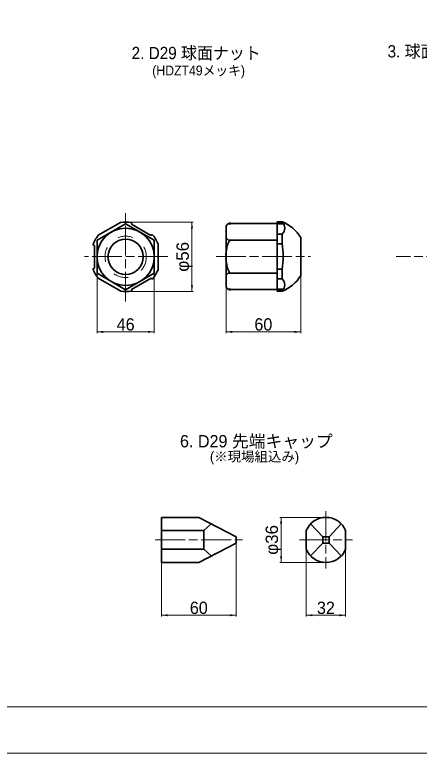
# Model space of a CAD drawing. Units: millimetres at full size, sheet at 1:2. Extents: x 1805 to 3487, y 895 to 2083.
# Drawn here: x 2286 to 2611, y 895 to 1489 of the extents above; entities that cross this region are included whole.
import ezdxf
from ezdxf.enums import TextEntityAlignment as Align

# ---------------------------------------------------------------- set-up
doc = ezdxf.new("R2010")
doc.units = ezdxf.units.MM
doc.header["$LTSCALE"] = 2
doc.header["$PDMODE"] = 32
doc.header["$PDSIZE"] = 1
for name, pattern in [('CHAIN', [18.5, 12, -1.5, 3.5, -1.5]), ('DASHED_SPACED', [12, 6, -6]), ('USER1', [9, 4.5, -4.5])]:
    doc.linetypes.add(name, pattern=pattern)
for name, color, linetype, lineweight in [('1外形線', 7, 'Continuous', 35), ('3隠れ線', 2, 'USER1', 13), ('4中心線', 1, 'CHAIN', 15), ('6寸法線', 4, 'Continuous', 18), ('7 枠・タイトル', 7, 'Continuous', 13), ('Defpoints_2', 7, 'Continuous', 13)]:
    doc.layers.add(name, color=color, linetype=linetype, lineweight=lineweight)
doc.styles.add('ＭＳ Ｐゴシック', font='')
doc.styles.get('ＭＳ Ｐゴシック').set_extended_font_data('MS PGothic')

# ---------------------------------------------------------------- blocks, each defined once
blk = doc.blocks.new('filled_arrow')
at = {"color": 0, "linetype": 'Continuous', "lineweight": -2}
blk.add_solid([(7.5, 1.25), (0, 0), (7.5, -1.25)], dxfattribs=at)

msp = doc.modelspace()

# ---------------------------------------------------------------- linework, layer by layer
at = {"layer": '1外形線'}
for p, q in [((2371.414, 1322.369), (2353.512, 1312.033)), ((2380.098, 1320.904), (2380.342, 1322.292)), ((2395.847, 1311.811), (2380.098, 1320.904)), ((2461.145, 1321.481), (2459.145, 1321.481)), ((2461.145, 1321.481), (2497.145, 1321.481)), ((2497.145, 1322.923), (2501.145, 1322.923)), ((2497.145, 1322.923), (2497.145, 1294.923)), ((2497.145, 1322.475), (2501.145, 1322.475)), ((2497.145, 1321.087), (2502.393, 1321.087)), ((2501.145, 1322.923), (2501.145, 1322.475)), ((2456.145, 1318.481), (2456.145, 1294.923)), ((2497.145, 1312.89), (2501.145, 1312.89)), ((2501.145, 1305.243), (2501.145, 1312.899)), ((2501.145, 1312.89), (2501.145, 1305.184)), ((2395.847, 1311.811), (2396.915, 1312.707)), ((2459.145, 1308.202), (2497.145, 1308.202)), ((2516.145, 1310.282), (2516.145, 1294.923)), ((2350.478, 1303.78), (2349.169, 1304.257)), ((2350.478, 1303.78), (2350.478, 1285.594)), ((2401.497, 1284.329), (2401.497, 1305.001)), ((2497.145, 1305.184), (2501.145, 1305.184)), ((2456.145, 1294.923), (2456.145, 1271.365)), ((2497.145, 1266.923), (2497.145, 1294.923)), ((2516.145, 1279.563), (2516.145, 1294.923)), ((2350.478, 1285.594), (2349.154, 1285.112)), ((2497.145, 1284.661), (2501.145, 1284.661)), ((2501.145, 1276.955), (2501.145, 1284.661)), ((2501.145, 1284.602), (2501.145, 1276.947)), ((2353.446, 1277.38), (2371.52, 1266.945)), ((2380.117, 1268.482), (2395.867, 1277.575)), ((2395.867, 1277.575), (2396.946, 1276.669)), ((2459.142, 1281.644), (2497.145, 1281.644)), ((2497.145, 1276.955), (2501.145, 1276.955)), ((2380.117, 1268.482), (2380.359, 1267.11)), ((2461.145, 1268.365), (2459.145, 1268.365)), ((2461.145, 1268.365), (2497.145, 1268.365)), ((2497.145, 1268.758), (2502.393, 1268.758)), ((2497.145, 1267.37), (2501.145, 1267.37)), ((2497.145, 1266.923), (2501.145, 1266.923)), ((2501.145, 1266.923), (2501.145, 1267.37)), ((2404.278, 1085.113), (2434.278, 1085.113)), ((2404.278, 1085.113), (2404.278, 1066.963)), ((2434.278, 1085.113), (2464.278, 1069.463)), ((2444.278, 1079.896), (2438.278, 1074.463)), ((2524.141, 1079.896), (2533.939, 1069.463)), ((2548.738, 1079.896), (2538.939, 1069.463)), ((2404.278, 1074.463), (2438.278, 1074.463)), ((2438.278, 1074.463), (2438.278, 1066.963)), ((2464.278, 1069.463), (2464.278, 1066.963)), ((2520.639, 1074.463), (2520.639, 1059.476)), ((2536.439, 1069.463), (2533.939, 1069.463)), ((2533.939, 1069.463), (2533.939, 1066.963)), ((2536.439, 1069.463), (2538.939, 1069.463)), ((2538.939, 1069.463), (2538.939, 1066.963)), ((2552.239, 1074.463), (2552.239, 1059.476)), ((2404.278, 1048.813), (2404.278, 1066.963)), ((2434.278, 1048.813), (2464.278, 1064.463)), ((2438.278, 1059.463), (2438.278, 1066.963)), ((2464.278, 1064.463), (2464.278, 1066.963)), ((2524.141, 1054.029), (2533.939, 1064.463)), ((2533.939, 1064.463), (2533.939, 1066.963)), ((2536.439, 1064.463), (2533.939, 1064.463)), ((2536.439, 1064.463), (2538.939, 1064.463)), ((2538.939, 1064.463), (2538.939, 1066.963)), ((2548.738, 1054.029), (2538.939, 1064.463)), ((2404.278, 1059.463), (2438.278, 1059.463)), ((2444.278, 1054.029), (2438.278, 1059.463)), ((2404.278, 1048.813), (2434.278, 1048.813))]:
    msp.add_line(p, q, dxfattribs=at)
msp.add_lwpolyline([(2398.487, 1281.408), (2398.487, 1307.966), (2375.487, 1321.246), (2352.487, 1307.966), (2352.487, 1281.408), (2375.487, 1268.129)], close=True, dxfattribs=at)
for radius in [23, 14.2]:
    msp.add_circle((2375.487, 1294.687), radius, dxfattribs=at)
for centre, radius, start, end in [((2375.474, 1294.665), 28, 80.00699, 98.3372), ((2459.145, 1318.481), 3, 90, 180), ((2490.375, 1294.923), 30, 30.79551, 68.9612), ((2497.212, 1317.683), 6.2, 309.37538, 50.62462), ((2375.474, 1294.665), 28, 141.6628, 159.96535), ((2375.474, 1294.665), 28, 21.6628, 40.08073), ((2481.109, 1296.261), 25, 151.46982, 183.06912), ((2459.145, 1311.202), 3, 180, 270), ((2451.33, 1295.151), 50.815, 359.71721, 11.38695), ((2481.109, 1293.584), 25, 176.93088, 208.53018), ((2451.33, 1294.694), 50.815, 348.61305, 0.28279), ((2375.474, 1294.665), 28, 199.94692, 218.11922), ((2375.474, 1294.665), 28, 320.03465, 338.3372), ((2459.145, 1278.644), 3, 90, 180), ((2490.375, 1294.923), 30, 291.0388, 329.20449), ((2459.145, 1271.365), 3, 180, 270), ((2497.212, 1272.163), 6.2, 309.37538, 50.62462), ((2375.474, 1294.665), 28, 261.88078, 280.05308), ((2536.439, 1068.067), 17.045, 22.0361, 157.9639), ((2536.439, 1065.85), 17.037, 201.96792, 338.03208)]:
    msp.add_arc(centre, radius, start, end, dxfattribs=at)
for p in [(2459.145, 1321.481), (2459.145, 1268.365)]:
    msp.add_point(p, dxfattribs=at)
at = {"layer": '3隠れ線', "linetype": 'DASHED_SPACED'}
msp.add_circle((2375.487, 1294.687), 16.6, dxfattribs=at)
at = {"layer": '4中心線'}
for p, q in [((2375.487, 1258.665), (2375.487, 1330.665)), ((2409.497, 1294.923), (2342.478, 1294.923)), ((2448.145, 1294.923), (2524.145, 1294.923)), ((2678.415, 1294.923), (2592.876, 1294.923)), ((2536.439, 1090.074), (2536.439, 1043.851)), ((2399.278, 1066.963), (2469.278, 1066.963)), ((2515.189, 1066.963), (2557.689, 1066.963))]:
    msp.add_line(p, q, dxfattribs=at)
at = {"layer": '6寸法線'}
for p, q in [((2375.537, 1322.665), (2429.78, 1322.665)), ((2428.78, 1322.665), (2428.78, 1266.665)), ((2352.487, 1281.346), (2352.487, 1233.307)), ((2398.487, 1281.346), (2398.487, 1233.307)), ((2516.145, 1279.501), (2516.145, 1233.307)), ((2375.537, 1266.665), (2429.78, 1266.665)), ((2456.145, 1271.07), (2456.145, 1233.307)), ((2352.487, 1234.307), (2398.487, 1234.307)), ((2456.145, 1234.307), (2516.145, 1234.307)), ((2536.377, 1085.113), (2499.439, 1085.113)), ((2500.439, 1085.113), (2500.439, 1048.813)), ((2464.278, 1064.4), (2464.278, 1005.347)), ((2520.639, 1059.4), (2520.639, 1005.347)), ((2552.239, 1059.414), (2552.239, 1005.347)), ((2404.278, 1050.95), (2404.278, 1005.347)), ((2536.377, 1048.813), (2499.439, 1048.813)), ((2404.278, 1006.347), (2464.278, 1006.347)), ((2520.639, 1006.347), (2552.239, 1006.347))]:
    msp.add_line(p, q, dxfattribs=at)
at = {"layer": '7 枠・タイトル'}
msp.add_line((3431.019, 932.598), (1860.323, 932.598), dxfattribs=at)
at = {"layer": 'Defpoints_2'}
msp.add_lwpolyline([(1804.671, 895.375), (3486.671, 895.375), (3486.671, 2083.375), (1804.671, 2083.375)], close=True, dxfattribs=at)

# ---------------------------------------------------------------- block references
at = {"layer": '6寸法線', "xscale": 0.667, "yscale": 0.667}
for p, rotation in [((2428.78, 1322.665), 270), ((2428.78, 1266.665), 90), ((2398.487, 1234.307), 180), ((2516.145, 1234.307), 180), ((2500.439, 1085.113), 270), ((2500.439, 1048.813), 90), ((2464.278, 1006.347), 180), ((2552.239, 1006.347), 180)]:
    msp.add_blockref('filled_arrow', p, dxfattribs=dict(at, rotation=rotation))
for p in [(2352.487, 1234.307), (2456.145, 1234.307), (2404.278, 1006.347), (2520.639, 1006.347)]:
    msp.add_blockref('filled_arrow', p, dxfattribs=at)

# ---------------------------------------------------------------- texts
at = {"layer": '6寸法線', "style": 'ＭＳ Ｐゴシック', "width": 1.05}
for s, p in [('φ56', (2421.274, 1294.665)), ('φ36', (2492.933, 1066.963))]:
    msp.add_text(s, height=9.897, rotation=90, dxfattribs=at).set_placement(p, align=Align.MIDDLE_CENTER)
at = {"layer": '6寸法線', "style": 'ＭＳ Ｐゴシック'}
for s, p in [('46', (2375.487, 1240.307)), ('60', (2486.145, 1240.307)), ('60', (2434.278, 1012.347)), ('32', (2536.439, 1012.347))]:
    msp.add_text(s, height=9.897, dxfattribs=at).set_placement(p, align=Align.MIDDLE_CENTER)
at = {"layer": '7 枠・タイトル', "style": 'ＭＳ Ｐゴシック', "width": 0.95}
for s, height, p in [('2. D29 球面ナット', 9.897, (2380.284, 1450.698)), ('3. 球面メスワッシャー', 9.897, (2585.996, 1452.039)), ('(HDZT49メッキ)', 7.918, (2396.864, 1438.216))]:
    msp.add_text(s, height=height, dxfattribs=at).set_placement(p, align=Align.BOTTOM_LEFT)
at = {"layer": '7 枠・タイトル', "style": 'ＭＳ Ｐゴシック'}
for s, height, p in [('6. D29 先端キャップ', 9.897, (2419.145, 1138.445)), ('(※現場組込み)', 7.918, (2443.192, 1127.661))]:
    msp.add_text(s, height=height, dxfattribs=at).set_placement(p, align=Align.BOTTOM_LEFT)

doc.saveas('drawing.dxf')
